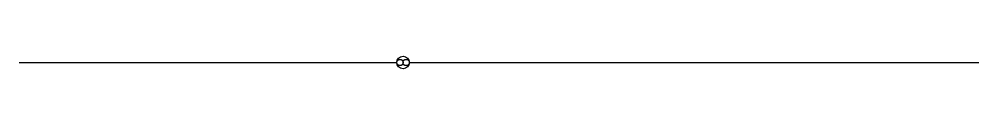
# Model space of a CAD drawing. Units: millimetres at full size, sheet at 1:100. Extents: x -15551 to 15061, y -3690 to -3290.
import ezdxf

# ---------------------------------------------------------------- set-up
doc = ezdxf.new("R2010")
doc.units = ezdxf.units.MM
doc.header["$LTSCALE"] = 100
doc.layers.add('0-0', color=7, linetype='Continuous')

msp = doc.modelspace()

# ---------------------------------------------------------------- linework, layer by layer
at = {"layer": '0-0'}
for p, q in [((-15551, -3489.8), (-3506.1, -3489.8)), ((-3106.1, -3489.8), (15061.2, -3489.8))]:
    msp.add_line(p, q, dxfattribs=at)
for centre, radius in [((-3306.1, -3489.8), 200), ((-3406.1, -3489.8), 100), ((-3206.1, -3489.8), 100)]:
    msp.add_circle(centre, radius, dxfattribs=at)

doc.saveas('drawing.dxf')
